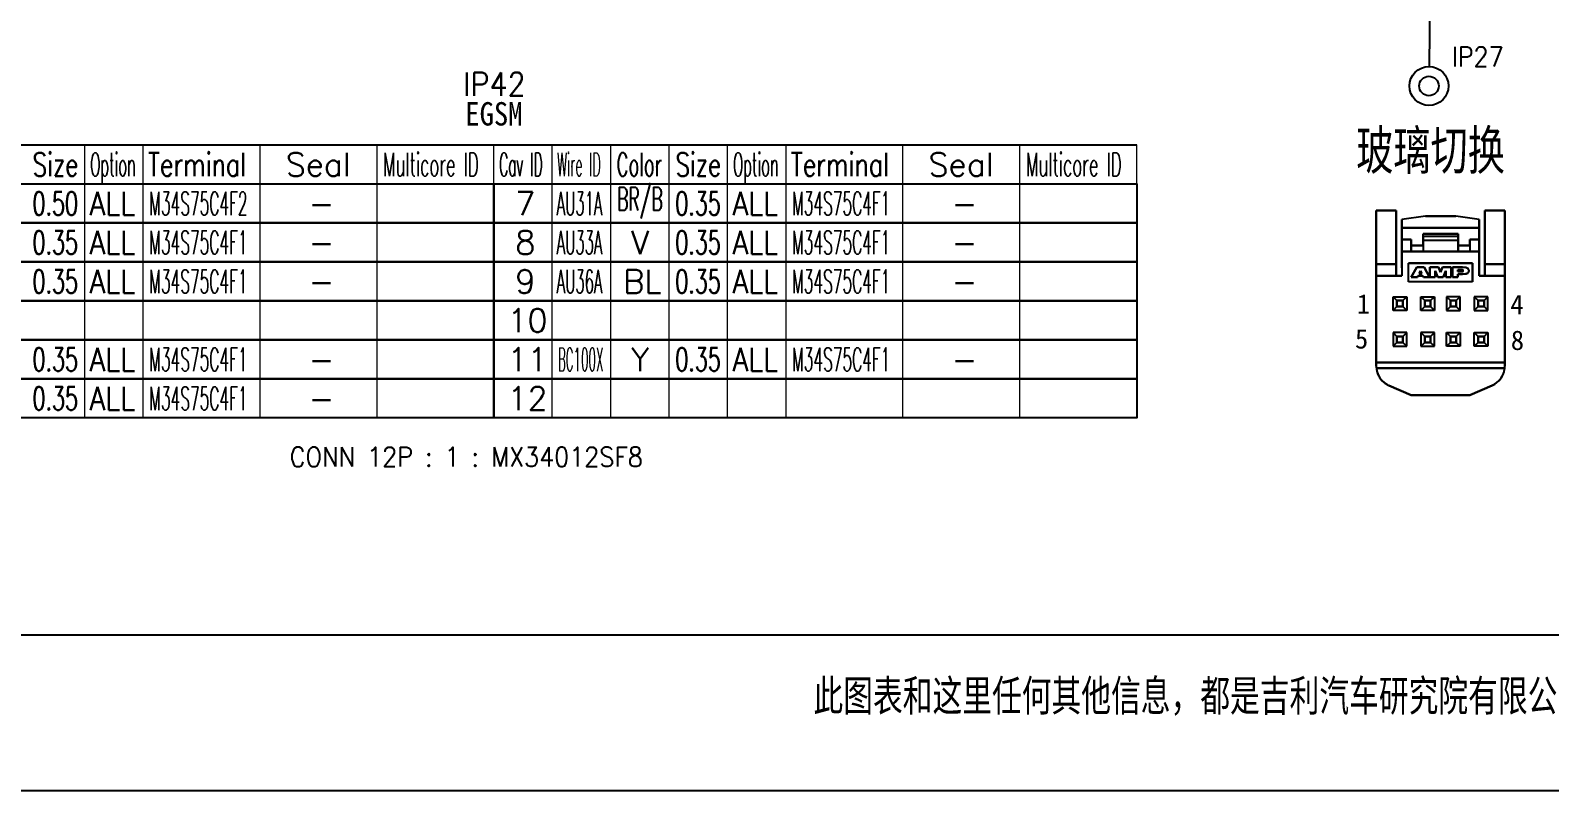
# Model space of a CAD drawing. Header units: inches. Extents: x 47316 to 59086, y 3141 to 11743.
# Drawn here: x 52960.1 to 53155, y 8232.5 to 8330 of the extents above; entities that cross this region are included whole.
import ezdxf

# ---------------------------------------------------------------- set-up
doc = ezdxf.new("R2010")
doc.units = ezdxf.units.IN
doc.header["$MEASUREMENT"] = 0
doc.layers.add('___SHELL', color=7, linetype='Continuous')
doc.styles.add('MtX_FangSong_GB2312', font='')
doc.styles.get("Standard").update_dxf_attribs({"font": ''})
doc.styles.get('MtX_FangSong_GB2312').set_extended_font_data('FangSong_GB2312')
doc.styles.get('Standard').set_extended_font_data('SimSun')
doc.linetypes.add('_VH_FOAM_COVERING_2', pattern='A,0.0001,[31,VeSys.shx,S=0.1,R=0,X=0,Y=0],-0.4,[31,VeSys.shx,S=0.1,R=180,X=0,Y=0],-0.0001', length=0.4002)

msp = doc.modelspace()

# ---------------------------------------------------------------- linework, layer by layer
at = {"color": 0, "linetype": '_VH_FOAM_COVERING_2', "lineweight": -2, "ltscale": 5}
msp.add_line((53140.21, 8382.66), (53139.59, 8325.33), dxfattribs=at)
at = {"color": 0, "linetype": 'Continuous', "lineweight": -2}
for p, q in [((52937.06, 8315.26), (53102.06, 8315.26)), ((52937.06, 8310.26), (53102.06, 8310.26))]:
    msp.add_line(p, q, dxfattribs=at)
at = {"color": 7, "linetype": 'Continuous', "lineweight": 15}
for p, q in [((52967.06, 8310.26), (52967.06, 8315.26)), ((52974.56, 8310.26), (52974.56, 8315.26)), ((52989.56, 8310.26), (52989.56, 8315.26)), ((53004.56, 8310.26), (53004.56, 8315.26)), ((53019.56, 8310.26), (53019.56, 8315.26)), ((53027.06, 8310.26), (53027.06, 8315.26)), ((53034.56, 8310.26), (53034.56, 8315.26)), ((53042.06, 8310.26), (53042.06, 8315.26)), ((53049.56, 8310.26), (53049.56, 8315.26)), ((53057.06, 8310.26), (53057.06, 8315.26)), ((53072.06, 8310.26), (53072.06, 8315.26)), ((53087.06, 8310.26), (53087.06, 8315.26)), ((53102.06, 8310.26), (53102.06, 8315.26))]:
    msp.add_line(p, q, dxfattribs=at)
at = {"color": 102, "linetype": 'Continuous', "lineweight": 15}
for p, q in [((52967.06, 8305.26), (52967.06, 8310.26)), ((52974.56, 8305.26), (52974.56, 8310.26)), ((52989.56, 8305.26), (52989.56, 8310.26)), ((53004.56, 8305.26), (53004.56, 8310.26)), ((53027.06, 8305.26), (53027.06, 8310.26)), ((53034.56, 8305.26), (53034.56, 8310.26)), ((53042.06, 8305.26), (53042.06, 8310.26)), ((53049.56, 8305.26), (53049.56, 8310.26)), ((53057.06, 8305.26), (53057.06, 8310.26)), ((53072.06, 8305.26), (53072.06, 8310.26)), ((53087.06, 8305.26), (53087.06, 8310.26)), ((52967.06, 8300.26), (52967.06, 8305.26)), ((52974.56, 8300.26), (52974.56, 8305.26)), ((52989.56, 8300.26), (52989.56, 8305.26)), ((53004.56, 8300.26), (53004.56, 8305.26)), ((53027.06, 8300.26), (53027.06, 8305.26)), ((53034.56, 8300.26), (53034.56, 8305.26)), ((53042.06, 8300.26), (53042.06, 8305.26)), ((53049.56, 8300.26), (53049.56, 8305.26)), ((53057.06, 8300.26), (53057.06, 8305.26)), ((53072.06, 8300.26), (53072.06, 8305.26)), ((53087.06, 8300.26), (53087.06, 8305.26)), ((52967.06, 8295.26), (52967.06, 8300.26)), ((52974.56, 8295.26), (52974.56, 8300.26)), ((52989.56, 8295.26), (52989.56, 8300.26)), ((53004.56, 8295.26), (53004.56, 8300.26)), ((53027.06, 8295.26), (53027.06, 8300.26)), ((53034.56, 8295.26), (53034.56, 8300.26)), ((53042.06, 8295.26), (53042.06, 8300.26)), ((53049.56, 8295.26), (53049.56, 8300.26)), ((53057.06, 8295.26), (53057.06, 8300.26)), ((53072.06, 8295.26), (53072.06, 8300.26)), ((53087.06, 8295.26), (53087.06, 8300.26)), ((52967.06, 8290.26), (52967.06, 8295.26)), ((52974.56, 8290.26), (52974.56, 8295.26)), ((52989.56, 8290.26), (52989.56, 8295.26)), ((53004.56, 8290.26), (53004.56, 8295.26)), ((53027.06, 8290.26), (53027.06, 8295.26)), ((53034.56, 8290.26), (53034.56, 8295.26)), ((53042.06, 8290.26), (53042.06, 8295.26)), ((53049.56, 8290.26), (53049.56, 8295.26)), ((53057.06, 8290.26), (53057.06, 8295.26)), ((53072.06, 8290.26), (53072.06, 8295.26)), ((53087.06, 8290.26), (53087.06, 8295.26)), ((52967.06, 8285.26), (52967.06, 8290.26)), ((52974.56, 8285.26), (52974.56, 8290.26)), ((52989.56, 8285.26), (52989.56, 8290.26)), ((53004.56, 8285.26), (53004.56, 8290.26)), ((53027.06, 8285.26), (53027.06, 8290.26)), ((53034.56, 8285.26), (53034.56, 8290.26)), ((53042.06, 8285.26), (53042.06, 8290.26)), ((53049.56, 8285.26), (53049.56, 8290.26)), ((53057.06, 8285.26), (53057.06, 8290.26)), ((53072.06, 8285.26), (53072.06, 8290.26)), ((53087.06, 8285.26), (53087.06, 8290.26)), ((52967.06, 8280.26), (52967.06, 8285.26)), ((52974.56, 8280.26), (52974.56, 8285.26)), ((52989.56, 8280.26), (52989.56, 8285.26)), ((53004.56, 8280.26), (53004.56, 8285.26)), ((53027.06, 8280.26), (53027.06, 8285.26)), ((53034.56, 8280.26), (53034.56, 8285.26)), ((53042.06, 8280.26), (53042.06, 8285.26)), ((53049.56, 8280.26), (53049.56, 8285.26)), ((53057.06, 8280.26), (53057.06, 8285.26)), ((53072.06, 8280.26), (53072.06, 8285.26)), ((53087.06, 8280.26), (53087.06, 8285.26))]:
    msp.add_line(p, q, dxfattribs=at)
at = {"color": 0, "lineweight": -2}
for p, q in [((50267.93, 8252.45), (56171.93, 8252.45)), ((50247.93, 8232.45), (56191.93, 8232.45))]:
    msp.add_line(p, q, dxfattribs=at)
at = {"color": 0, "linetype": 'Continuous', "lineweight": -2}
for points in [[(52937.06, 8305.26), (52937.06, 8310.26), (53019.56, 8310.26), (53019.56, 8305.26)], [(53019.56, 8305.26), (53019.56, 8310.26), (53102.06, 8310.26), (53102.06, 8305.26)], [(52937.06, 8300.26), (52937.06, 8305.26), (53019.56, 8305.26), (53019.56, 8300.26)], [(53019.56, 8300.26), (53019.56, 8305.26), (53102.06, 8305.26), (53102.06, 8300.26)], [(52937.06, 8295.26), (52937.06, 8300.26), (53019.56, 8300.26), (53019.56, 8295.26)], [(53019.56, 8295.26), (53019.56, 8300.26), (53102.06, 8300.26), (53102.06, 8295.26)], [(52937.06, 8290.26), (52937.06, 8295.26), (53019.56, 8295.26), (53019.56, 8290.26)], [(53019.56, 8290.26), (53019.56, 8295.26), (53102.06, 8295.26), (53102.06, 8290.26)], [(52937.06, 8285.26), (52937.06, 8290.26), (53019.56, 8290.26), (53019.56, 8285.26)], [(53019.56, 8285.26), (53019.56, 8290.26), (53102.06, 8290.26), (53102.06, 8285.26)], [(52937.06, 8280.26), (52937.06, 8285.26), (53019.56, 8285.26), (53019.56, 8280.26)], [(53019.56, 8280.26), (53019.56, 8285.26), (53102.06, 8285.26), (53102.06, 8280.26)]]:
    msp.add_lwpolyline(points, close=True, dxfattribs=at)
for radius in [2.5, 1.25]:
    msp.add_circle((53139.56, 8322.83), radius, dxfattribs=at)
at = {"layer": '___SHELL', "color": 0, "lineweight": -2, "ltscale": 0.115}
for p, q in [((53132.8, 8306.87), (53132.8, 8299.97)), ((53132.8, 8306.87), (53132.8, 8299.97)), ((53135.35, 8299.97), (53135.35, 8306.87)), ((53135.35, 8306.87), (53135.35, 8299.97)), ((53146.75, 8306.87), (53146.75, 8299.97)), ((53146.75, 8306.87), (53146.75, 8299.97)), ((53149.3, 8306.87), (53149.3, 8299.97)), ((53149.3, 8299.97), (53149.3, 8306.87))]:
    msp.add_line(p, q, dxfattribs=at)
at = {"layer": '___SHELL', "color": 0, "lineweight": -2, "ltscale": 0.0425}
for p, q in [((53135.35, 8306.87), (53132.8, 8306.87)), ((53132.8, 8306.87), (53135.35, 8306.87)), ((53149.3, 8306.87), (53146.75, 8306.87)), ((53146.75, 8306.87), (53149.3, 8306.87)), ((53132.8, 8299.97), (53135.35, 8299.97)), ((53135.35, 8299.97), (53132.8, 8299.97)), ((53149.3, 8299.97), (53146.75, 8299.97)), ((53146.75, 8299.97), (53149.3, 8299.97))]:
    msp.add_line(p, q, dxfattribs=at)
at = {"layer": '___SHELL', "color": 0, "lineweight": -2, "ltscale": 0.21}
msp.add_line((53132.8, 8294.27), (53132.8, 8306.87), dxfattribs=at)
at = {"layer": '___SHELL', "color": 0, "lineweight": -2, "ltscale": 0.050491}
for p, q in [((53139.1, 8306.12), (53136.1, 8305.7)), ((53139.1, 8306.12), (53136.1, 8305.7)), ((53146, 8305.7), (53143, 8306.12)), ((53146, 8305.7), (53143, 8306.12))]:
    msp.add_line(p, q, dxfattribs=at)
at = {"layer": '___SHELL', "color": 0, "lineweight": -2, "ltscale": 0.065}
for p, q in [((53143, 8306.12), (53139.1, 8306.12)), ((53139.1, 8306.12), (53143, 8306.12))]:
    msp.add_line(p, q, dxfattribs=at)
at = {"layer": '___SHELL', "color": 0, "lineweight": -2, "ltscale": 0.14}
msp.add_line((53146.75, 8298.47), (53146.75, 8306.87), dxfattribs=at)
at = {"layer": '___SHELL', "color": 0, "lineweight": -2, "ltscale": 0.017973}
for p, q in [((53136.1, 8305.7), (53136.1, 8304.62)), ((53136.1, 8305.7), (53136.1, 8304.62)), ((53146, 8305.7), (53146, 8304.62)), ((53146, 8304.62), (53146, 8305.7))]:
    msp.add_line(p, q, dxfattribs=at)
at = {"layer": '___SHELL', "color": 0, "lineweight": -2, "ltscale": 0.045473}
msp.add_line((53136.1, 8302.97), (53136.1, 8305.7), dxfattribs=at)
at = {"layer": '___SHELL', "color": 0, "lineweight": -2, "ltscale": 0.025}
for p, q in [((53136.1, 8304.62), (53136.1, 8303.12)), ((53136.1, 8304.62), (53136.1, 8303.12)), ((53146, 8304.62), (53146, 8303.12)), ((53146, 8303.12), (53146, 8304.62)), ((53136.1, 8303.12), (53136.1, 8301.62)), ((53136.1, 8303.12), (53136.1, 8301.62)), ((53137.3, 8301.62), (53137.3, 8303.12)), ((53137.3, 8303.12), (53137.3, 8301.62)), ((53138.8, 8302.37), (53137.3, 8302.37)), ((53137.3, 8302.37), (53138.8, 8302.37)), ((53138.8, 8302.37), (53138.8, 8303.87)), ((53144.8, 8302.37), (53143.3, 8302.37)), ((53143.3, 8302.37), (53144.8, 8302.37)), ((53144.8, 8303.12), (53144.8, 8301.62)), ((53144.8, 8303.12), (53144.8, 8301.62)), ((53146, 8303.12), (53146, 8301.62)), ((53146, 8301.62), (53146, 8303.12)), ((53132.8, 8299.97), (53132.8, 8298.47)), ((53132.8, 8299.97), (53132.8, 8298.47)), ((53135.35, 8299.97), (53135.35, 8298.47)), ((53135.35, 8298.47), (53135.35, 8299.97)), ((53146.75, 8299.97), (53146.75, 8298.47)), ((53146.75, 8299.97), (53146.75, 8298.47)), ((53149.3, 8299.97), (53149.3, 8298.47)), ((53149.3, 8298.47), (53149.3, 8299.97))]:
    msp.add_line(p, q, dxfattribs=at)
at = {"layer": '___SHELL', "color": 0, "lineweight": -2, "ltscale": 0.165}
for p, q in [((53136.1, 8304.62), (53146, 8304.62)), ((53146, 8304.62), (53136.1, 8304.62)), ((53146, 8301.62), (53136.1, 8301.62)), ((53136.1, 8301.62), (53146, 8301.62))]:
    msp.add_line(p, q, dxfattribs=at)
at = {"layer": '___SHELL', "color": 0, "lineweight": -2, "ltscale": 0.02}
for p, q in [((53136.1, 8303.12), (53137.3, 8303.12)), ((53137.3, 8303.12), (53136.1, 8303.12)), ((53138.8, 8302.37), (53138.8, 8303.57)), ((53144.8, 8303.12), (53146, 8303.12)), ((53146, 8303.12), (53144.8, 8303.12)), ((53136.1, 8299.52), (53136.1, 8300.72))]:
    msp.add_line(p, q, dxfattribs=at)
at = {"layer": '___SHELL', "color": 0, "lineweight": -2, "ltscale": 0.0375}
msp.add_line((53136.1, 8300.72), (53136.1, 8302.97), dxfattribs=at)
at = {"layer": '___SHELL', "color": 0, "lineweight": -2, "ltscale": 0.075}
for p, q in [((53138.8, 8303.87), (53143.3, 8303.87)), ((53138.8, 8303.87), (53143.3, 8303.87)), ((53143.3, 8303.87), (53138.8, 8303.87)), ((53138.8, 8303.57), (53143.3, 8303.57)), ((53138.8, 8303.57), (53143.3, 8303.57)), ((53143.3, 8303.03), (53138.8, 8303.03)), ((53143.3, 8303.03), (53138.8, 8303.03))]:
    msp.add_line(p, q, dxfattribs=at)
at = {"layer": '___SHELL', "color": 0, "lineweight": -2, "ltscale": 0.005}
for p, q in [((53138.8, 8303.57), (53138.8, 8303.87)), ((53143.3, 8303.87), (53143.3, 8303.57)), ((53143.3, 8303.87), (53143.3, 8303.57)), ((53143.3, 8303.57), (53143.3, 8303.87))]:
    msp.add_line(p, q, dxfattribs=at)
at = {"layer": '___SHELL', "color": 0, "lineweight": -2, "ltscale": 0.009042}
for p, q in [((53138.8, 8303.57), (53138.8, 8303.03)), ((53138.8, 8303.57), (53138.8, 8303.03)), ((53143.3, 8303.57), (53143.3, 8303.03)), ((53143.3, 8303.03), (53143.3, 8303.57))]:
    msp.add_line(p, q, dxfattribs=at)
at = {"layer": '___SHELL', "color": 0, "lineweight": -2, "ltscale": 0.023458}
for p, q in [((53138.8, 8303.03), (53138.8, 8301.62)), ((53138.8, 8303.03), (53138.8, 8301.62)), ((53143.3, 8301.62), (53143.3, 8303.03)), ((53143.3, 8303.03), (53143.3, 8301.62))]:
    msp.add_line(p, q, dxfattribs=at)
at = {"layer": '___SHELL', "color": 0, "lineweight": -2, "ltscale": 0.0125}
for p, q in [((53138.8, 8302.37), (53138.8, 8301.62)), ((53144.8, 8302.37), (53144.8, 8303.12)), ((53144.8, 8302.37), (53144.8, 8301.62))]:
    msp.add_line(p, q, dxfattribs=at)
at = {"layer": '___SHELL', "color": 0, "lineweight": -2, "ltscale": 0.0525}
for p, q in [((53136.1, 8301.62), (53136.1, 8298.47)), ((53136.1, 8301.62), (53136.1, 8298.47)), ((53146, 8298.47), (53146, 8301.62)), ((53146, 8301.62), (53146, 8298.47))]:
    msp.add_line(p, q, dxfattribs=at)
at = {"layer": '___SHELL', "color": 0, "lineweight": -2, "ltscale": 0.04}
for p, q in [((53136.92, 8297.72), (53136.92, 8300.12)), ((53136.92, 8297.72), (53136.92, 8300.12)), ((53145.17, 8300.12), (53145.17, 8297.72)), ((53145.17, 8300.12), (53145.17, 8297.72)), ((53145.17, 8297.72), (53145.17, 8300.12))]:
    msp.add_line(p, q, dxfattribs=at)
at = {"layer": '___SHELL', "color": 0, "lineweight": -2, "ltscale": 0.1375}
for p, q in [((53136.92, 8300.12), (53145.17, 8300.12)), ((53136.92, 8300.12), (53145.17, 8300.12)), ((53145.17, 8300.12), (53136.92, 8300.12)), ((53145.17, 8297.72), (53136.92, 8297.72)), ((53145.17, 8297.72), (53136.92, 8297.72))]:
    msp.add_line(p, q, dxfattribs=at)
at = {"layer": '___SHELL', "color": 0, "lineweight": -2, "ltscale": 0.185}
for p, q in [((53132.8, 8298.47), (53132.8, 8287.37)), ((53132.8, 8298.47), (53132.8, 8287.37)), ((53149.3, 8298.47), (53149.3, 8287.37)), ((53149.3, 8287.37), (53149.3, 8298.47))]:
    msp.add_line(p, q, dxfattribs=at)
at = {"layer": '___SHELL', "color": 0, "lineweight": -2, "ltscale": 0.055}
for p, q in [((53136.1, 8298.47), (53132.8, 8298.47)), ((53132.8, 8298.47), (53136.1, 8298.47)), ((53149.3, 8298.47), (53146, 8298.47)), ((53146, 8298.47), (53149.3, 8298.47)), ((53132.8, 8290.97), (53132.8, 8294.27))]:
    msp.add_line(p, q, dxfattribs=at)
at = {"layer": '___SHELL', "color": 0, "lineweight": -2, "ltscale": 0.0175}
msp.add_line((53136.1, 8299.52), (53136.1, 8298.47), dxfattribs=at)
at = {"layer": '___SHELL', "color": 0, "lineweight": -2, "ltscale": 0.024011}
for p, q in [((53137.3, 8298.32), (53138, 8299.58)), ((53137.3, 8298.32), (53138, 8299.58)), ((53138, 8299.58), (53137.3, 8298.32)), ((53138.95, 8299.58), (53139.65, 8298.32)), ((53139.65, 8298.32), (53138.95, 8299.58))]:
    msp.add_line(p, q, dxfattribs=at)
at = {"layer": '___SHELL', "color": 0, "lineweight": -2, "ltscale": 0.013196}
for p, q in [((53138.09, 8298.32), (53137.3, 8298.32)), ((53138.09, 8298.32), (53137.3, 8298.32)), ((53137.3, 8298.32), (53138.09, 8298.32))]:
    msp.add_line(p, q, dxfattribs=at)
at = {"layer": '___SHELL', "color": 0, "lineweight": -2, "ltscale": 0.015867}
for p, q in [((53138, 8299.58), (53138.95, 8299.58)), ((53138.95, 8299.58), (53138, 8299.58))]:
    msp.add_line(p, q, dxfattribs=at)
at = {"layer": '___SHELL', "color": 0, "lineweight": -2, "ltscale": 0.00246}
for p, q in [((53138.15, 8298.46), (53138.09, 8298.32)), ((53138.09, 8298.32), (53138.15, 8298.46))]:
    msp.add_line(p, q, dxfattribs=at)
at = {"layer": '___SHELL', "color": 0, "lineweight": -2, "ltscale": 0.010657}
for p, q in [((53138.79, 8298.46), (53138.15, 8298.46)), ((53138.79, 8298.46), (53138.15, 8298.46)), ((53138.15, 8298.46), (53138.79, 8298.46))]:
    msp.add_line(p, q, dxfattribs=at)
at = {"layer": '___SHELL', "color": 0, "lineweight": -2, "ltscale": 0.006658}
for p, q in [((53138.3, 8298.77), (53138.47, 8299.13)), ((53138.47, 8299.13), (53138.3, 8298.77))]:
    msp.add_line(p, q, dxfattribs=at)
at = {"layer": '___SHELL', "color": 0, "lineweight": -2, "ltscale": 0.005679}
for p, q in [((53138.64, 8298.77), (53138.3, 8298.77)), ((53138.3, 8298.77), (53138.64, 8298.77))]:
    msp.add_line(p, q, dxfattribs=at)
at = {"layer": '___SHELL', "color": 0, "lineweight": -2, "ltscale": 0.00668}
for p, q in [((53138.64, 8298.77), (53138.47, 8299.13)), ((53138.47, 8299.13), (53138.64, 8298.77)), ((53138.64, 8298.77), (53138.47, 8299.13))]:
    msp.add_line(p, q, dxfattribs=at)
at = {"layer": '___SHELL', "color": 0, "lineweight": -2, "ltscale": 0.002468}
for p, q in [((53138.86, 8298.32), (53138.79, 8298.46)), ((53138.86, 8298.32), (53138.79, 8298.46)), ((53138.79, 8298.46), (53138.86, 8298.32))]:
    msp.add_line(p, q, dxfattribs=at)
at = {"layer": '___SHELL', "color": 0, "lineweight": -2, "ltscale": 0.013197}
for p, q in [((53139.65, 8298.32), (53138.86, 8298.32)), ((53139.65, 8298.32), (53138.86, 8298.32)), ((53138.86, 8298.32), (53139.65, 8298.32))]:
    msp.add_line(p, q, dxfattribs=at)
at = {"layer": '___SHELL', "color": 0, "lineweight": -2, "ltscale": 0.021}
for p, q in [((53139.69, 8298.32), (53139.69, 8299.58)), ((53139.69, 8299.58), (53139.69, 8298.32)), ((53139.69, 8298.32), (53139.69, 8299.58)), ((53142.4, 8298.32), (53142.4, 8299.58)), ((53142.4, 8299.58), (53142.4, 8298.32)), ((53142.59, 8298.32), (53142.59, 8299.58)), ((53142.59, 8299.58), (53142.59, 8298.32)), ((53142.59, 8298.32), (53142.59, 8299.58))]:
    msp.add_line(p, q, dxfattribs=at)
at = {"layer": '___SHELL', "color": 0, "lineweight": -2, "ltscale": 0.018252}
for p, q in [((53140.78, 8299.58), (53139.69, 8299.58)), ((53139.69, 8299.58), (53140.78, 8299.58)), ((53142.4, 8299.58), (53141.31, 8299.58)), ((53141.31, 8299.58), (53142.4, 8299.58))]:
    msp.add_line(p, q, dxfattribs=at)
at = {"layer": '___SHELL', "color": 0, "lineweight": -2, "ltscale": 0.01155}
for p, q in [((53140.38, 8298.32), (53139.69, 8298.32)), ((53139.69, 8298.32), (53140.38, 8298.32)), ((53140.38, 8298.32), (53139.69, 8298.32)), ((53142.4, 8298.32), (53141.71, 8298.32)), ((53141.71, 8298.32), (53142.4, 8298.32)), ((53142.4, 8298.32), (53141.71, 8298.32))]:
    msp.add_line(p, q, dxfattribs=at)
at = {"layer": '___SHELL', "color": 0, "lineweight": -2, "ltscale": 0.014714}
for p, q in [((53140.72, 8298.32), (53140.38, 8299.13)), ((53140.38, 8299.13), (53140.72, 8298.32)), ((53140.72, 8298.32), (53140.38, 8299.13)), ((53141.37, 8298.32), (53141.71, 8299.13)), ((53141.71, 8299.13), (53141.37, 8298.32))]:
    msp.add_line(p, q, dxfattribs=at)
at = {"layer": '___SHELL', "color": 0, "lineweight": -2, "ltscale": 0.013553}
for p, q in [((53140.38, 8298.32), (53140.38, 8299.13)), ((53140.38, 8299.13), (53140.38, 8298.32)), ((53141.71, 8298.32), (53141.71, 8299.13)), ((53141.71, 8299.13), (53141.71, 8298.32)), ((53141.71, 8298.32), (53141.71, 8299.13))]:
    msp.add_line(p, q, dxfattribs=at)
at = {"layer": '___SHELL', "color": 0, "lineweight": -2, "ltscale": 0.01072}
for p, q in [((53141.37, 8298.32), (53140.72, 8298.32)), ((53140.72, 8298.32), (53141.37, 8298.32)), ((53141.37, 8298.32), (53140.72, 8298.32))]:
    msp.add_line(p, q, dxfattribs=at)
at = {"layer": '___SHELL', "color": 0, "lineweight": -2, "ltscale": 0.011714}
for p, q in [((53141.05, 8298.93), (53140.78, 8299.58)), ((53140.78, 8299.58), (53141.05, 8298.93))]:
    msp.add_line(p, q, dxfattribs=at)
at = {"layer": '___SHELL', "color": 0, "lineweight": -2, "ltscale": 0.011713}
for p, q in [((53141.05, 8298.93), (53141.31, 8299.58)), ((53141.31, 8299.58), (53141.05, 8298.93)), ((53141.05, 8298.93), (53141.31, 8299.58))]:
    msp.add_line(p, q, dxfattribs=at)
at = {"layer": '___SHELL', "color": 0, "lineweight": -2, "ltscale": 0.021337}
for p, q in [((53143.87, 8299.58), (53142.59, 8299.58)), ((53142.59, 8299.58), (53143.87, 8299.58))]:
    msp.add_line(p, q, dxfattribs=at)
at = {"layer": '___SHELL', "color": 0, "lineweight": -2, "ltscale": 0.011602}
for p, q in [((53143.29, 8298.32), (53142.59, 8298.32)), ((53142.59, 8298.32), (53143.29, 8298.32)), ((53143.29, 8298.32), (53142.59, 8298.32))]:
    msp.add_line(p, q, dxfattribs=at)
at = {"layer": '___SHELL', "color": 0, "lineweight": -2, "ltscale": 0.009735}
for p, q in [((53143.87, 8299.23), (53143.29, 8299.23)), ((53143.29, 8299.23), (53143.87, 8299.23)), ((53143.87, 8299.23), (53143.29, 8299.23)), ((53143.87, 8299.04), (53143.29, 8299.04)), ((53143.29, 8299.04), (53143.87, 8299.04)), ((53143.87, 8298.69), (53143.29, 8298.69)), ((53143.29, 8298.69), (53143.87, 8298.69)), ((53143.87, 8298.69), (53143.29, 8298.69))]:
    msp.add_line(p, q, dxfattribs=at)
at = {"layer": '___SHELL', "color": 0, "lineweight": -2, "ltscale": 0.003124}
for p, q in [((53143.29, 8299.04), (53143.29, 8299.23)), ((53143.29, 8299.23), (53143.29, 8299.04))]:
    msp.add_line(p, q, dxfattribs=at)
at = {"layer": '___SHELL', "color": 0, "lineweight": -2, "ltscale": 0.006132}
for p, q in [((53143.29, 8298.32), (53143.29, 8298.69)), ((53143.29, 8298.69), (53143.29, 8298.32))]:
    msp.add_line(p, q, dxfattribs=at)
at = {"layer": '___SHELL', "color": 0, "lineweight": -2}
for p, q in [((53143.87, 8299.58), (53144.35, 8299.53)), ((53144.3, 8299.54), (53143.87, 8299.58)), ((53144.22, 8299.56), (53143.87, 8299.58)), ((53143.87, 8298.69), (53144.33, 8298.74)), ((53143.87, 8298.69), (53144.3, 8298.73)), ((53144.24, 8298.72), (53143.87, 8298.69)), ((53144.48, 8299.48), (53144.22, 8299.56)), ((53144.41, 8298.76), (53144.24, 8298.72)), ((53144.57, 8299.43), (53144.3, 8299.54)), ((53144.3, 8298.73), (53144.57, 8298.84)), ((53144.33, 8298.74), (53144.53, 8298.82)), ((53144.35, 8299.53), (53144.6, 8299.4)), ((53144.57, 8298.84), (53144.41, 8298.76)), ((53144.58, 8299.41), (53144.48, 8299.48)), ((53144.53, 8298.82), (53144.63, 8298.91)), ((53144.65, 8299.35), (53144.57, 8299.43)), ((53144.57, 8298.84), (53144.65, 8298.92)), ((53144.63, 8298.91), (53144.57, 8298.84)), ((53144.69, 8299.26), (53144.58, 8299.41)), ((53144.63, 8298.91), (53144.71, 8299.13)), ((53144.71, 8299.13), (53144.65, 8299.35)), ((53144.65, 8298.92), (53144.71, 8299.13)), ((53144.71, 8299.13), (53144.69, 8299.26))]:
    msp.add_line(p, q, dxfattribs=at)
at = {"layer": '___SHELL', "color": 0, "lineweight": -2, "ltscale": 0.04375}
for p, q in [((53134.96, 8294.05), (53134.96, 8295.8)), ((53134.96, 8295.8), (53136.71, 8295.8)), ((53134.96, 8294.05), (53134.96, 8295.8)), ((53134.96, 8295.8), (53136.71, 8295.8)), ((53136.71, 8295.8), (53136.71, 8294.05)), ((53136.71, 8295.8), (53136.71, 8294.05)), ((53138.53, 8294.05), (53138.53, 8295.8)), ((53138.53, 8295.8), (53140.28, 8295.8)), ((53138.53, 8294.05), (53138.53, 8295.8)), ((53138.53, 8295.8), (53140.28, 8295.8)), ((53140.28, 8295.8), (53140.28, 8294.05)), ((53140.28, 8295.8), (53140.28, 8294.05)), ((53143.57, 8295.8), (53141.82, 8295.8)), ((53141.82, 8295.8), (53141.82, 8294.05)), ((53143.57, 8295.8), (53141.82, 8295.8)), ((53141.82, 8295.8), (53141.82, 8294.05)), ((53143.57, 8294.05), (53143.57, 8295.8)), ((53143.57, 8294.05), (53143.57, 8295.8)), ((53147.13, 8295.8), (53145.38, 8295.8)), ((53145.38, 8295.8), (53145.38, 8294.05)), ((53147.13, 8295.8), (53145.38, 8295.8)), ((53145.38, 8295.8), (53145.38, 8294.05)), ((53147.13, 8294.05), (53147.13, 8295.8)), ((53147.13, 8294.05), (53147.13, 8295.8)), ((53136.71, 8294.05), (53134.96, 8294.05)), ((53136.71, 8294.05), (53134.96, 8294.05)), ((53140.28, 8294.05), (53138.53, 8294.05)), ((53140.28, 8294.05), (53138.53, 8294.05)), ((53141.82, 8294.05), (53143.57, 8294.05)), ((53141.82, 8294.05), (53143.57, 8294.05)), ((53145.38, 8294.05), (53147.13, 8294.05)), ((53145.38, 8294.05), (53147.13, 8294.05)), ((53134.96, 8291.19), (53134.96, 8289.44)), ((53136.71, 8291.19), (53134.96, 8291.19)), ((53134.96, 8291.19), (53134.96, 8289.44)), ((53136.71, 8291.19), (53134.96, 8291.19)), ((53136.71, 8289.44), (53136.71, 8291.19)), ((53136.71, 8289.44), (53136.71, 8291.19)), ((53138.53, 8291.19), (53138.53, 8289.44)), ((53140.28, 8291.19), (53138.53, 8291.19)), ((53138.53, 8291.19), (53138.53, 8289.44)), ((53140.28, 8291.19), (53138.53, 8291.19)), ((53140.28, 8289.44), (53140.28, 8291.19)), ((53140.28, 8289.44), (53140.28, 8291.19)), ((53141.82, 8289.44), (53141.82, 8291.19)), ((53141.82, 8291.19), (53143.57, 8291.19)), ((53141.82, 8289.44), (53141.82, 8291.19)), ((53141.82, 8291.19), (53143.57, 8291.19)), ((53143.57, 8291.19), (53143.57, 8289.44)), ((53143.57, 8291.19), (53143.57, 8289.44)), ((53145.38, 8289.44), (53145.38, 8291.19)), ((53145.38, 8291.19), (53147.13, 8291.19)), ((53145.38, 8289.44), (53145.38, 8291.19)), ((53145.38, 8291.19), (53147.13, 8291.19)), ((53147.13, 8291.19), (53147.13, 8289.44)), ((53147.13, 8291.19), (53147.13, 8289.44)), ((53134.96, 8289.44), (53136.71, 8289.44)), ((53134.96, 8289.44), (53136.71, 8289.44)), ((53138.53, 8289.44), (53140.28, 8289.44)), ((53138.53, 8289.44), (53140.28, 8289.44)), ((53143.57, 8289.44), (53141.82, 8289.44)), ((53143.57, 8289.44), (53141.82, 8289.44)), ((53147.13, 8289.44), (53145.38, 8289.44)), ((53147.13, 8289.44), (53145.38, 8289.44))]:
    msp.add_line(p, q, dxfattribs=at)
at = {"layer": '___SHELL', "color": 0, "lineweight": -2, "ltscale": 0.017678}
for p, q in [((53134.96, 8295.8), (53135.46, 8295.3)), ((53135.46, 8295.3), (53134.96, 8295.8)), ((53135.46, 8294.55), (53134.96, 8294.05)), ((53134.96, 8294.05), (53135.46, 8294.55)), ((53136.71, 8295.8), (53136.21, 8295.3)), ((53136.21, 8295.3), (53136.71, 8295.8)), ((53136.71, 8294.05), (53136.21, 8294.55)), ((53136.21, 8294.55), (53136.71, 8294.05)), ((53138.53, 8295.8), (53139.03, 8295.3)), ((53139.03, 8295.3), (53138.53, 8295.8)), ((53139.03, 8294.55), (53138.53, 8294.05)), ((53138.53, 8294.05), (53139.03, 8294.55)), ((53140.28, 8295.8), (53139.78, 8295.3)), ((53139.78, 8295.3), (53140.28, 8295.8)), ((53140.28, 8294.05), (53139.78, 8294.55)), ((53139.78, 8294.55), (53140.28, 8294.05)), ((53141.82, 8295.8), (53142.32, 8295.3)), ((53142.32, 8295.3), (53141.82, 8295.8)), ((53141.82, 8294.05), (53142.32, 8294.55)), ((53142.32, 8294.55), (53141.82, 8294.05)), ((53143.57, 8295.8), (53143.07, 8295.3)), ((53143.07, 8295.3), (53143.57, 8295.8)), ((53143.07, 8294.55), (53143.57, 8294.05)), ((53143.57, 8294.05), (53143.07, 8294.55)), ((53145.38, 8295.8), (53145.88, 8295.3)), ((53145.88, 8295.3), (53145.38, 8295.8)), ((53145.38, 8294.05), (53145.88, 8294.55)), ((53145.88, 8294.55), (53145.38, 8294.05)), ((53147.13, 8295.8), (53146.63, 8295.3)), ((53146.63, 8295.3), (53147.13, 8295.8)), ((53146.63, 8294.55), (53147.13, 8294.05)), ((53147.13, 8294.05), (53146.63, 8294.55)), ((53135.46, 8290.69), (53134.96, 8291.19)), ((53134.96, 8291.19), (53135.46, 8290.69)), ((53136.71, 8291.19), (53136.21, 8290.69)), ((53136.21, 8290.69), (53136.71, 8291.19)), ((53139.03, 8290.69), (53138.53, 8291.19)), ((53138.53, 8291.19), (53139.03, 8290.69)), ((53140.28, 8291.19), (53139.78, 8290.69)), ((53139.78, 8290.69), (53140.28, 8291.19)), ((53141.82, 8291.19), (53142.32, 8290.69)), ((53142.32, 8290.69), (53141.82, 8291.19)), ((53143.07, 8290.69), (53143.57, 8291.19)), ((53143.57, 8291.19), (53143.07, 8290.69)), ((53145.38, 8291.19), (53145.88, 8290.69)), ((53145.88, 8290.69), (53145.38, 8291.19)), ((53146.63, 8290.69), (53147.13, 8291.19)), ((53147.13, 8291.19), (53146.63, 8290.69)), ((53134.96, 8289.44), (53135.46, 8289.94)), ((53135.46, 8289.94), (53134.96, 8289.44)), ((53136.71, 8289.44), (53136.21, 8289.94)), ((53136.21, 8289.94), (53136.71, 8289.44)), ((53138.53, 8289.44), (53139.03, 8289.94)), ((53139.03, 8289.94), (53138.53, 8289.44)), ((53140.28, 8289.44), (53139.78, 8289.94)), ((53139.78, 8289.94), (53140.28, 8289.44)), ((53141.82, 8289.44), (53142.32, 8289.94)), ((53142.32, 8289.94), (53141.82, 8289.44)), ((53143.57, 8289.44), (53143.07, 8289.94)), ((53143.07, 8289.94), (53143.57, 8289.44)), ((53145.38, 8289.44), (53145.88, 8289.94)), ((53145.88, 8289.94), (53145.38, 8289.44)), ((53147.13, 8289.44), (53146.63, 8289.94)), ((53146.63, 8289.94), (53147.13, 8289.44))]:
    msp.add_line(p, q, dxfattribs=at)
at = {"layer": '___SHELL', "color": 0, "lineweight": -2, "ltscale": 0.01875}
for p, q in [((53135.46, 8295.3), (53135.46, 8294.55)), ((53136.21, 8295.3), (53135.46, 8295.3)), ((53136.21, 8295.3), (53135.46, 8295.3)), ((53135.46, 8294.55), (53135.46, 8295.3)), ((53135.46, 8295.3), (53136.21, 8295.3)), ((53135.46, 8294.55), (53136.21, 8294.55)), ((53136.21, 8294.55), (53135.46, 8294.55)), ((53136.21, 8294.55), (53136.21, 8295.3)), ((53136.21, 8294.55), (53136.21, 8295.3)), ((53136.21, 8295.3), (53136.21, 8294.55)), ((53139.03, 8295.3), (53139.03, 8294.55)), ((53139.78, 8295.3), (53139.03, 8295.3)), ((53139.78, 8295.3), (53139.03, 8295.3)), ((53139.03, 8294.55), (53139.03, 8295.3)), ((53139.03, 8295.3), (53139.78, 8295.3)), ((53139.03, 8294.55), (53139.78, 8294.55)), ((53139.78, 8294.55), (53139.03, 8294.55)), ((53139.78, 8294.55), (53139.78, 8295.3)), ((53139.78, 8294.55), (53139.78, 8295.3)), ((53139.78, 8295.3), (53139.78, 8294.55)), ((53142.32, 8295.3), (53143.07, 8295.3)), ((53142.32, 8294.55), (53142.32, 8295.3)), ((53142.32, 8294.55), (53142.32, 8295.3)), ((53142.32, 8295.3), (53143.07, 8295.3)), ((53143.07, 8295.3), (53142.32, 8295.3)), ((53142.32, 8295.3), (53142.32, 8294.55)), ((53143.07, 8294.55), (53142.32, 8294.55)), ((53142.32, 8294.55), (53143.07, 8294.55)), ((53143.07, 8295.3), (53143.07, 8294.55)), ((53143.07, 8294.55), (53143.07, 8295.3)), ((53145.88, 8295.3), (53146.63, 8295.3)), ((53145.88, 8294.55), (53145.88, 8295.3)), ((53145.88, 8294.55), (53145.88, 8295.3)), ((53145.88, 8295.3), (53146.63, 8295.3)), ((53146.63, 8295.3), (53145.88, 8295.3)), ((53145.88, 8295.3), (53145.88, 8294.55)), ((53146.63, 8294.55), (53145.88, 8294.55)), ((53145.88, 8294.55), (53146.63, 8294.55)), ((53146.63, 8295.3), (53146.63, 8294.55)), ((53146.63, 8294.55), (53146.63, 8295.3)), ((53135.46, 8289.94), (53135.46, 8290.69)), ((53135.46, 8290.69), (53136.21, 8290.69)), ((53136.21, 8290.69), (53135.46, 8290.69)), ((53135.46, 8290.69), (53135.46, 8289.94)), ((53136.21, 8290.69), (53136.21, 8289.94)), ((53136.21, 8290.69), (53136.21, 8289.94)), ((53136.21, 8289.94), (53136.21, 8290.69)), ((53139.03, 8289.94), (53139.03, 8290.69)), ((53139.03, 8290.69), (53139.78, 8290.69)), ((53139.78, 8290.69), (53139.03, 8290.69)), ((53139.03, 8290.69), (53139.03, 8289.94)), ((53139.78, 8290.69), (53139.78, 8289.94)), ((53139.78, 8290.69), (53139.78, 8289.94)), ((53139.78, 8289.94), (53139.78, 8290.69)), ((53142.32, 8290.69), (53142.32, 8289.94)), ((53143.07, 8290.69), (53142.32, 8290.69)), ((53142.32, 8290.69), (53143.07, 8290.69)), ((53142.32, 8290.69), (53142.32, 8289.94)), ((53142.32, 8289.94), (53142.32, 8290.69)), ((53143.07, 8289.94), (53143.07, 8290.69)), ((53143.07, 8290.69), (53143.07, 8289.94)), ((53145.88, 8290.69), (53145.88, 8289.94)), ((53146.63, 8290.69), (53145.88, 8290.69)), ((53145.88, 8290.69), (53146.63, 8290.69)), ((53145.88, 8290.69), (53145.88, 8289.94)), ((53145.88, 8289.94), (53145.88, 8290.69)), ((53146.63, 8289.94), (53146.63, 8290.69)), ((53146.63, 8290.69), (53146.63, 8289.94)), ((53136.21, 8289.94), (53135.46, 8289.94)), ((53136.21, 8289.94), (53135.46, 8289.94)), ((53135.46, 8289.94), (53136.21, 8289.94)), ((53139.78, 8289.94), (53139.03, 8289.94)), ((53139.78, 8289.94), (53139.03, 8289.94)), ((53139.03, 8289.94), (53139.78, 8289.94)), ((53142.32, 8289.94), (53143.07, 8289.94)), ((53142.32, 8289.94), (53143.07, 8289.94)), ((53143.07, 8289.94), (53142.32, 8289.94)), ((53145.88, 8289.94), (53146.63, 8289.94)), ((53145.88, 8289.94), (53146.63, 8289.94)), ((53146.63, 8289.94), (53145.88, 8289.94))]:
    msp.add_line(p, q, dxfattribs=at)
at = {"layer": '___SHELL', "color": 0, "lineweight": -2, "ltscale": 0.067957}
msp.add_line((53132.8, 8286.89), (53132.8, 8290.97), dxfattribs=at)
at = {"layer": '___SHELL', "color": 0, "lineweight": -2, "ltscale": 0.007957}
for p, q in [((53132.8, 8287.37), (53132.8, 8286.89)), ((53132.8, 8287.37), (53132.8, 8286.89)), ((53149.3, 8286.89), (53149.3, 8287.37)), ((53149.3, 8287.37), (53149.3, 8286.89))]:
    msp.add_line(p, q, dxfattribs=at)
at = {"layer": '___SHELL', "color": 0, "lineweight": -2, "ltscale": 0.275}
for p, q in [((53149.3, 8287.37), (53132.8, 8287.37)), ((53149.3, 8287.37), (53132.8, 8287.37)), ((53132.8, 8287.37), (53149.3, 8287.37))]:
    msp.add_line(p, q, dxfattribs=at)
at = {"layer": '___SHELL', "color": 0, "lineweight": -2, "ltscale": 0.27454}
for p, q in [((53132.81, 8286.62), (53149.28, 8286.62)), ((53149.28, 8286.62), (53132.81, 8286.62))]:
    msp.add_line(p, q, dxfattribs=at)
at = {"layer": '___SHELL', "color": 0, "lineweight": -2, "ltscale": 0.052196}
for p, q in [((53134.42, 8284.42), (53137.3, 8283.17)), ((53137.3, 8283.17), (53134.42, 8284.42)), ((53134.42, 8284.42), (53137.3, 8283.17)), ((53144.8, 8283.17), (53147.67, 8284.42)), ((53147.67, 8284.42), (53144.8, 8283.17)), ((53144.8, 8283.17), (53147.67, 8284.42))]:
    msp.add_line(p, q, dxfattribs=at)
at = {"layer": '___SHELL', "color": 0, "lineweight": -2, "ltscale": 0.125}
for p, q in [((53137.3, 8283.17), (53144.8, 8283.17)), ((53144.8, 8283.17), (53137.3, 8283.17)), ((53144.8, 8283.17), (53137.3, 8283.17))]:
    msp.add_line(p, q, dxfattribs=at)
at = {"layer": '___SHELL', "color": 0, "lineweight": -2}
for centre, radius, start, end in [((53143.87, 8299.13), 0.0939, 270.1533, 89.8467), ((53143.87, 8299.13), 0.0937, 270, 90), ((53143.87, 8299.14), 0.101, 297.7028, 330.4432), ((53143.86, 8299.13), 0.103, 8.848, 53.2972), ((53144.39, 8299.15), 0.317, 357.3455, 18.7975), ((53144.37, 8299.12), 0.337, 343.403, 1.884), ((53135.5, 8286.89), 2.7, 180.004, 185.7905), ((53135.4, 8286.88), 2.6, 179.7495, 192.0077), ((53135.5, 8286.89), 2.7, 180, 185.7946), ((53135.5, 8286.9), 2.7, 185.8221, 246.5426), ((53135.5, 8286.89), 2.7, 185.7946, 246.5713), ((53146.6, 8286.9), 2.7, 293.4574, 354.1779), ((53146.6, 8286.89), 2.7, 293.4287, 354.2054), ((53146.59, 8286.89), 2.7, 354.2095, 359.996), ((53146.6, 8286.89), 2.7, 354.2054, 0), ((53135.49, 8286.88), 2.68, 212.2569, 246.6738), ((53146.64, 8286.82), 2.61, 293.1995, 307.3022), ((53146.64, 8286.88), 2.66, 326.1814, 344.4838)]:
    msp.add_arc(centre, radius, start, end, dxfattribs=at)

# ---------------------------------------------------------------- texts
at = {"color": 0, "lineweight": -2, "style": 'MtX_FangSong_GB2312', "width": 0.7}
msp.add_text('玻璃切换', height=5, rotation=360, dxfattribs=at).set_placement((53130.22, 8312.1))
msp.add_text('此图表和这里任何其他信息，都是吉利汽车研究院有限公司受著作权保护的机密材料，未经具体书面授权任何人不得以生产、出售或任何其他原因为目的，披露、出借、复制或使用这些材料。', height=4, dxfattribs=at).set_placement((53060.57, 8242.63))
at = {"color": 21, "linetype": 'Continuous', "lineweight": 15, "attachment_point": 1}
for s, insert, char_height, width in [('\\Fromans.shx;\\W0.9000000000;\\T1.0000000000;\\o\\lIP27', (53142.49, 8327.83), 2.5, 7.3929), ('\\Fromans.shx;\\W0.6500000000;\\T1.0000000000;\\o\\l0.50', (52960.34, 8309.26), 3, 6.5), ('\\Fromans.shx;\\W0.4827586207;\\T1.0000000000;\\o\\lM34S75C4F2', (52975.34, 8309.26), 3, 14), ('\\Fromans.shx;\\W0.4642857143;\\T1.0000000000;\\o\\lAU31A', (53027.63, 8309.26), 3, 6.5), ('\\Fromans.shx;\\W0.6500000000;\\T1.0000000000;\\o\\l0.35', (53042.84, 8309.26), 3, 6.5), ('\\Fromans.shx;\\W0.4827586207;\\T1.0000000000;\\o\\lM34S75C4F1', (53057.84, 8309.26), 3, 14), ('\\Fromans.shx;\\W0.6500000000;\\T1.0000000000;\\o\\l0.35', (52960.34, 8304.26), 3, 6.5), ('\\Fromans.shx;\\W0.4827586207;\\T1.0000000000;\\o\\lM34S75C4F1', (52975.34, 8304.26), 3, 14), ('\\Fromans.shx;\\W0.4642857143;\\T1.0000000000;\\o\\lAU33A', (53027.63, 8304.26), 3, 6.5), ('\\Fromans.shx;\\W0.6500000000;\\T1.0000000000;\\o\\l0.35', (53042.84, 8304.26), 3, 6.5), ('\\Fromans.shx;\\W0.4827586207;\\T1.0000000000;\\o\\lM34S75C4F1', (53057.84, 8304.26), 3, 14), ('\\Fromans.shx;\\W0.6500000000;\\T1.0000000000;\\o\\l0.35', (52960.34, 8299.26), 3, 6.5), ('\\Fromans.shx;\\W0.4827586207;\\T1.0000000000;\\o\\lM34S75C4F1', (52975.34, 8299.26), 3, 14), ('\\Fromans.shx;\\W0.4642857143;\\T1.0000000000;\\o\\lAU36A', (53027.63, 8299.26), 3, 6.5), ('\\Fromans.shx;\\W0.6500000000;\\T1.0000000000;\\o\\l0.35', (53042.84, 8299.26), 3, 6.5), ('\\Fromans.shx;\\W0.4827586207;\\T1.0000000000;\\o\\lM34S75C4F1', (53057.84, 8299.26), 3, 14), ('\\Fromans.shx;\\W0.6500000000;\\T1.0000000000;\\o\\l0.35', (52960.34, 8289.26), 3, 6.5), ('\\Fromans.shx;\\W0.4827586207;\\T1.0000000000;\\o\\lM34S75C4F1', (52975.34, 8289.26), 3, 14), ('\\Fromans.shx;\\W0.3729508197;\\T1.0000000000;\\o\\lBC100X', (53027.77, 8289.26), 3, 6.5), ('\\Fromans.shx;\\W0.6500000000;\\T1.0000000000;\\o\\l0.35', (53042.84, 8289.26), 3, 6.5), ('\\Fromans.shx;\\W0.4827586207;\\T1.0000000000;\\o\\lM34S75C4F1', (53057.84, 8289.26), 3, 14), ('\\Fromans.shx;\\W0.6500000000;\\T1.0000000000;\\o\\l0.35', (52960.34, 8284.26), 3, 6.5), ('\\Fromans.shx;\\W0.4827586207;\\T1.0000000000;\\o\\lM34S75C4F1', (52975.34, 8284.26), 3, 14)]:
    msp.add_mtext(s, dxfattribs=dict(at, insert=insert, char_height=char_height, width=width))
at = {"color": 6, "linetype": 'Continuous', "lineweight": 20, "char_height": 3, "attachment_point": 1}
for s, insert, width in [('\\Fromans.shx;\\W0.9000000000;\\T1.0000000000;\\o\\lIP42', (53015.64, 8324.58), 8.8714), ('\\f黑体|b0|i0|c1|p0;\\W0.9000000000;\\T1.0000000000;\\o\\lEGSM', (53015.89, 8320.76), 7.7663)]:
    msp.add_mtext(s, dxfattribs=dict(at, insert=insert, width=width))
at = {"color": 7, "linetype": 'Continuous', "lineweight": 15, "char_height": 3, "attachment_point": 1}
for s, insert, width in [('\\Fromans.shx;\\W0.7222222222;\\T1.0000000000;\\o\\lSize', (52960.37, 8314.26), 6.5), ('\\Fromans.shx;\\W0.4595959596;\\T1.0000000000;\\o\\lOption', (52967.76, 8314.26), 6.5), ('\\Fromans.shx;\\W0.7480916031;\\T1.0000000000;\\o\\lTerminal', (52975.17, 8314.26), 14), ('\\Fromans.shx;\\W1.0000000000;\\T1.0000000000;\\o\\lSeal', (52992.85, 8314.26), 9.2857), ('\\Fromans.shx;\\W0.5185185185;\\T1.0000000000;\\o\\lMulticore ID', (53005.36, 8314.26), 14), ('\\Fromans.shx;\\W0.4292452830;\\T1.0000000000;\\o\\lCav ID', (53020.25, 8314.26), 6.5), ('\\Fromans.shx;\\W0.4026548673;\\T1.0000000000;\\o\\lWire ID', (53027.68, 8314.26), 6.5), ('\\Fromans.shx;\\W0.5687500000;\\T1.0000000000;\\o\\lColor', (53035.3, 8314.26), 6.5), ('\\Fromans.shx;\\W0.7222222222;\\T1.0000000000;\\o\\lSize', (53042.87, 8314.26), 6.5), ('\\Fromans.shx;\\W0.4595959596;\\T1.0000000000;\\o\\lOption', (53050.26, 8314.26), 6.5), ('\\Fromans.shx;\\W0.7480916031;\\T1.0000000000;\\o\\lTerminal', (53057.67, 8314.26), 14), ('\\Fromans.shx;\\W1.0000000000;\\T1.0000000000;\\o\\lSeal', (53075.35, 8314.26), 9.2857), ('\\Fromans.shx;\\W0.5185185185;\\T1.0000000000;\\o\\lMulticore ID', (53087.86, 8314.26), 14), ('\\Fromans.shx;\\W1.0000000000;\\T1.0000000000;\\o\\l7', (53022.31, 8309.26), 2.8571), ('\\Fromans.shx;\\W1.0000000000;\\T1.0000000000;\\o\\l8', (53022.31, 8304.26), 2.8571), ('\\Fromans.shx;\\W1.0000000000;\\T1.0000000000;\\o\\l9', (53022.31, 8299.26), 2.8571), ('\\Fromans.shx;\\W1.0000000000;\\T1.0000000000;\\o\\l10', (53021.31, 8294.26), 5.7143), ('\\Fromans.shx;\\W1.0000000000;\\T1.0000000000;\\o\\l11', (53021.31, 8289.26), 5.7143), ('\\Fromans.shx;\\W1.0000000000;\\T1.0000000000;\\o\\l12', (53021.31, 8284.26), 5.7143)]:
    msp.add_mtext(s, dxfattribs=dict(at, insert=insert, width=width))
at = {"color": 140, "linetype": 'Continuous', "lineweight": 15, "char_height": 3, "attachment_point": 1}
for s, insert, width in [('\\Fromans.shx;\\W0.5352941176;\\T1.0000000000;\\o\\lBR/B', (53035.37, 8309.84), 6.5), ('\\Fromans.shx;\\W0.8750000000;\\T1.0000000000;\\o\\lALL', (52967.69, 8309.26), 6.5), ('\\Fromans.shx;\\W0.8750000000;\\T1.0000000000;\\o\\lALL', (53050.19, 8309.26), 6.5), ('\\Fromans.shx;\\W1.0000000000;\\T1.0000000000;\\o\\l-', (52995.78, 8309.26), 3.7143), ('\\Fromans.shx;\\W1.0000000000;\\T1.0000000000;\\o\\l-', (53078.28, 8309.26), 3.7143), ('\\Fromans.shx;\\W0.8750000000;\\T1.0000000000;\\o\\lALL', (52967.69, 8304.26), 6.5), ('\\Fromans.shx;\\W1.0000000000;\\T1.0000000000;\\o\\lV', (53037.17, 8304.26), 2.5714), ('\\Fromans.shx;\\W0.8750000000;\\T1.0000000000;\\o\\lALL', (53050.19, 8304.26), 6.5), ('\\Fromans.shx;\\W1.0000000000;\\T1.0000000000;\\o\\l-', (52995.78, 8304.26), 3.7143), ('\\Fromans.shx;\\W1.0000000000;\\T1.0000000000;\\o\\l-', (53078.28, 8304.26), 3.7143), ('\\Fromans.shx;\\W0.8750000000;\\T1.0000000000;\\o\\lALL', (52967.69, 8299.26), 6.5), ('\\Fromans.shx;\\W1.0000000000;\\T1.0000000000;\\o\\lBL', (53036.17, 8299.26), 5.4286), ('\\Fromans.shx;\\W0.8750000000;\\T1.0000000000;\\o\\lALL', (53050.19, 8299.26), 6.5), ('\\Fromans.shx;\\W1.0000000000;\\T1.0000000000;\\o\\l-', (52995.78, 8299.26), 3.7143), ('\\Fromans.shx;\\W1.0000000000;\\T1.0000000000;\\o\\l-', (53078.28, 8299.26), 3.7143), ('\\Fromans.shx;\\W0.8750000000;\\T1.0000000000;\\o\\lALL', (52967.69, 8289.26), 6.5), ('\\Fromans.shx;\\W1.0000000000;\\T1.0000000000;\\o\\lY', (53037.17, 8289.26), 2.5714), ('\\Fromans.shx;\\W0.8750000000;\\T1.0000000000;\\o\\lALL', (53050.19, 8289.26), 6.5), ('\\Fromans.shx;\\W1.0000000000;\\T1.0000000000;\\o\\l-', (52995.78, 8289.26), 3.7143), ('\\Fromans.shx;\\W1.0000000000;\\T1.0000000000;\\o\\l-', (53078.28, 8289.26), 3.7143), ('\\Fromans.shx;\\W0.8750000000;\\T1.0000000000;\\o\\lALL', (52967.69, 8284.26), 6.5), ('\\Fromans.shx;\\W1.0000000000;\\T1.0000000000;\\o\\l-', (52995.78, 8284.26), 3.7143)]:
    msp.add_mtext(s, dxfattribs=dict(at, insert=insert, width=width))
at = {"color": 42, "linetype": 'Continuous', "lineweight": 15, "insert": (52993.36, 8276.51), "char_height": 2.5, "width": 53.0357, "attachment_point": 1}
msp.add_mtext('\\Fromans.shx;\\W0.9000000000;\\T1.0000000000;\\o\\lCONN 12P : 1 : MX34012SF8', dxfattribs=at)
at = {"layer": '___SHELL', "color": 0, "lineweight": -2, "style": 'MtX_FangSong_GB2312'}
for s, p in [('1', (53130.31, 8293.62)), ('4', (53150.01, 8293.56)), ('5', (53130.07, 8289.15)), ('8', (53150.07, 8288.97))]:
    msp.add_text(s, height=2.5, dxfattribs=at).set_placement(p)

doc.saveas('drawing.dxf')
